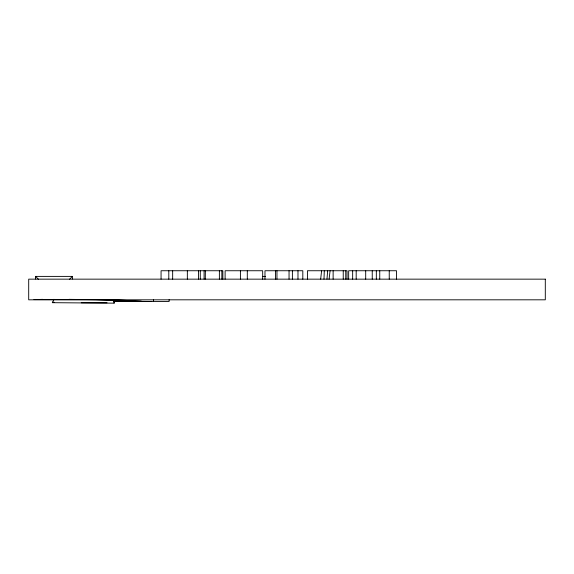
<?xml version="1.0" encoding="UTF-8"?>
<svg xmlns="http://www.w3.org/2000/svg" width="574" height="574" viewBox="0 0 574 574"><rect width="100%" height="100%" fill="white"/><g stroke="black" fill="none" stroke-linecap="round" stroke-linejoin="round"><path stroke-width="0.86" d="M323.994 279.151L324.288 270.741M326.972 279.151L327.675 270.741M320.665 279.151L321.598 270.741M329.074 279.151L330.093 270.741M53.999 299.298L52.334 302.692L114.118 303.158L114.154 300.238M35.509 299.592L42.677 299.341M69.447 279.373L72.424 276.395L72.424 279M52.327 302.297L54.107 302.204M113.695 301.163L151.68 301.472M107.065 302.785L81.278 302.778M114.133 300.948L127.507 300.776L96.045 299.678L33.952 299.592M35.574 279L35.574 276.395L72.424 276.395M262.863 276.395L265.497 276.395M113.623 301.285L169.122 301.472L169.122 299.693M68.966 299.341L118.144 300.008L141.276 301.135L113.516 301.35M35.574 276.395L38.544 279.373M114.111 299.693L114.118 303.158M396.519 279.151L396.519 270.741L348.655 270.741L348.655 279.151M389.244 270.741L389.244 279.151M379.744 270.741L379.744 279.151M376.329 270.741L376.329 279.151M372.246 270.741L372.246 279.151M365.695 270.741L365.695 279.151M356.189 270.741L356.189 279.151M352.651 270.741L352.651 279.151M347.04 279.151L347.04 270.741L307.442 270.741L307.442 279.151M345.749 270.741L345.749 279.151M343.238 270.741L343.238 279.151M333.128 270.741L333.128 279.151M302.814 279.151L302.814 270.741L264.973 270.741L264.973 279.151M297.978 270.741L297.978 279.151M292.396 270.741L292.396 279.151M289.045 270.741L289.045 279.151M276.962 270.741L276.962 279.151M275.513 270.741L275.513 279.151M262.677 279.151L262.677 270.741L225.108 270.741L225.108 279.151M247.301 270.741L247.301 279.151M240.413 270.741L240.413 279.151M222.856 279.151L222.856 270.741L161.064 270.741L161.064 279.151M221.844 270.741L221.844 279.151M219.383 270.741L219.383 279.151M205.377 270.741L205.284 279.151M204.086 270.741L204.086 279.151M200.283 270.741L200.283 279.151M198.547 270.741L198.547 279.151M187.346 270.741L187.346 279.151M172.659 270.741L172.659 279.151M168.792 270.741L168.792 279.151M153.567 299.693L153.567 301.472M545.3 279.151L28.7 279.151L28.7 299.815L545.3 299.815L545.3 279.151"/></g></svg>
